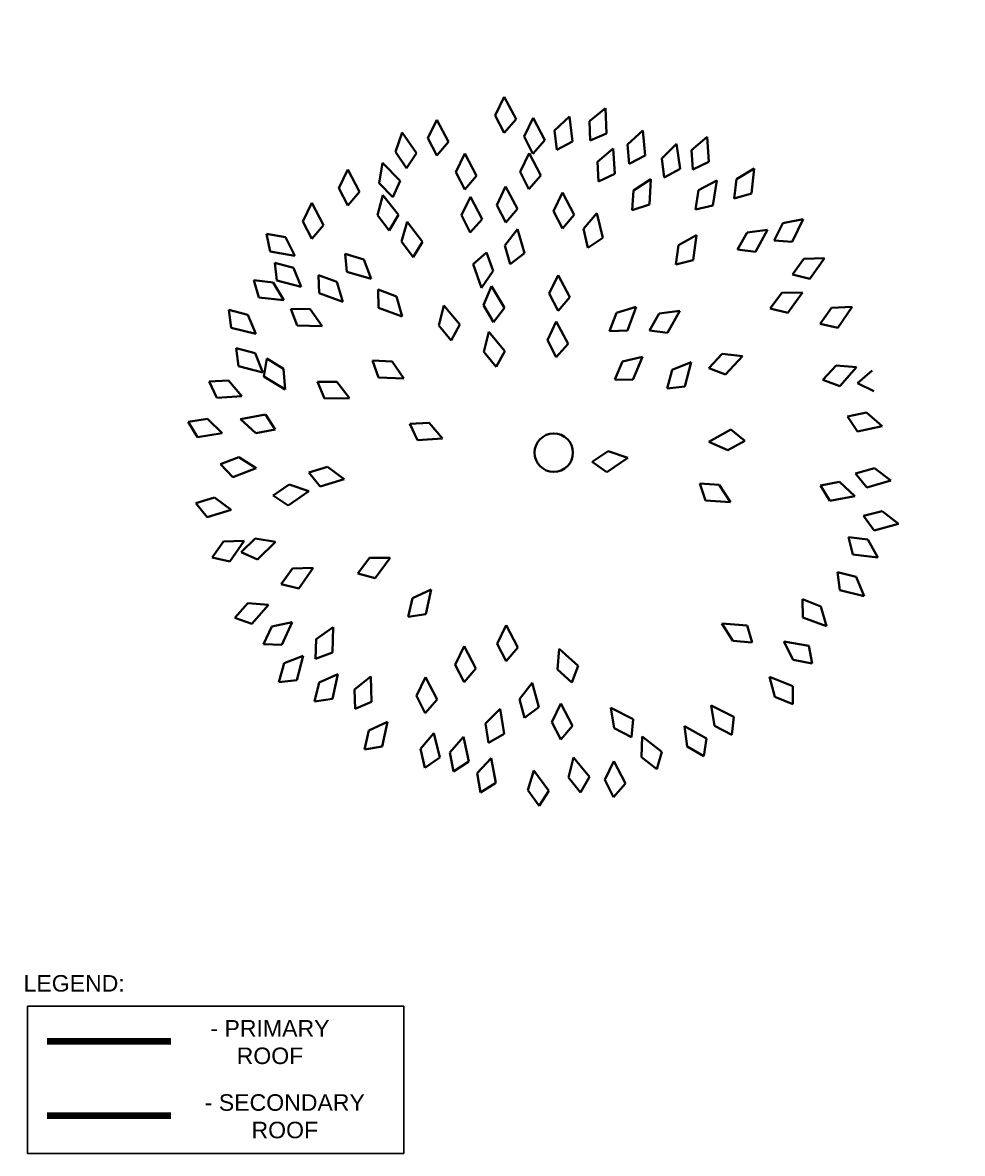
# Model space of a CAD drawing. Header units: millimetres. Extents: x -179928 to 528275, y -469666 to 511935.
# Drawn here: x 178768 to 184462, y 80710 to 87561 of the extents above; entities that cross this region are included whole.
import ezdxf

# ---------------------------------------------------------------- set-up
doc = ezdxf.new("R2010")
doc.units = ezdxf.units.MM
doc.linetypes.add('DASHED', pattern=[0.75, 0.5, -0.25])
doc.layers.get('Defpoints').update_dxf_attribs({"color": 252})
doc.layers.add('ad-Landscape', color=94, linetype='Continuous', lineweight=35)
for name, color, linetype in [('ad-Primary Roof', 5, 'Continuous'), ('ad-Secondary Roof', 6, 'Continuous'), ('ad-Text main', 7, 'Continuous')]:
    doc.layers.add(name, color=color, linetype=linetype)
doc.styles.get("Standard").update_dxf_attribs({"font": 'arial.ttf'})

# ---------------------------------------------------------------- blocks, each defined once
blk = doc.blocks.new('1625E_Roof Plan')
at = {"layer": 'ad-Primary Roof', "linetype": 'DASHED', "ltscale": 2, "const_width": 40}
blk.add_lwpolyline([(15418.8, -1966.5), (16168.8, -1966.5)], dxfattribs=at)
at = {"layer": 'ad-Secondary Roof', "linetype": 'DASHED', "ltscale": 2, "const_width": 40}
blk.add_lwpolyline([(15418.8, -2416.1), (16168.8, -2416.1)], dxfattribs=at)
at = {"layer": 'Defpoints'}
blk.add_lwpolyline([(15300, -1753.1), (17580.3, -1753.1), (17580.3, -2645), (15300, -2645)], close=True, dxfattribs=at)
at = {"layer": 'ad-Text main', "insert": (15583, -1615.4), "char_height": 100, "width": 524.49, "attachment_point": 5, "bg_fill": 2}
blk.add_mtext('LEGEND:', dxfattribs=at)
at = {"layer": 'ad-Text main', "char_height": 100, "attachment_point": 5, "bg_fill": 2}
for s, insert, width in [('- PRIMARY ROOF', (16769.2, -1971.2), 1048.025), ('- SECONDARY ROOF', (16859.1, -2420.8), 1266.165)]:
    blk.add_mtext(s, dxfattribs=dict(at, insert=insert, width=width))
blk = doc.blocks.new('1625_East Villa')
blk.add_blockref('1625E_Roof Plan', (0, 0))
blk = doc.blocks.new("All Plot's Villa Plans")
at = {"ltscale": 5}
blk.add_blockref('1625_East Villa', (163497.6, 83354.9), dxfattribs=at)
blk = doc.blocks.new('qerfefr')
at = {"layer": 'ad-Landscape', "color": 104, "ltscale": 1.622888}
for p, q in [((260796.173, 1945721.748, 129.9135), (260796.2552, 1945721.8425, 129.9135)), ((260796.2552, 1945721.8425, 129.9135), (260796.2882, 1945721.6936, 129.9135)), ((260795.9619, 1945721.7193, 129.9135), (260796.0317, 1945721.8232, 129.9135)), ((260796.0317, 1945721.8232, 129.9135), (260796.0829, 1945721.6797, 129.9135)), ((260796.0005, 1945721.6079, 129.9135), (260795.9619, 1945721.7193, 129.9135)), ((260796.1974, 1945721.6326, 129.9135), (260796.173, 1945721.748, 129.9135)), ((260795.8696, 1945721.6771, 129.9135), (260795.9439, 1945721.544, 129.9135)), ((260796.0829, 1945721.6797, 129.9135), (260796.0005, 1945721.6079, 129.9135)), ((260796.2882, 1945721.6936, 129.9135), (260796.1974, 1945721.6326, 129.9135)), ((260796.283, 1945721.5053, 129.9135), (260796.3651, 1945721.5997, 129.9135)), ((260796.3651, 1945721.5997, 129.9135), (260796.3981, 1945721.4509, 129.9135)), ((260795.9439, 1945721.544, 129.9135), (260795.8745, 1945721.4596, 129.9135)), ((260796.3074, 1945721.3899, 129.9135), (260796.283, 1945721.5053, 129.9135)), ((260796.3981, 1945721.4509, 129.9135), (260796.3074, 1945721.3899, 129.9135)), ((260795.8549, 1945721.1858, 129.9135), (260795.92, 1945721.2927, 129.9135)), ((260795.92, 1945721.2927, 129.9135), (260795.9775, 1945721.1515, 129.9135)), ((260796.247, 1945721.2442, 129.9135), (260796.3291, 1945721.3386, 129.9135)), ((260796.3291, 1945721.3386, 129.9135), (260796.3621, 1945721.1898, 129.9135)), ((260796.2713, 1945721.1288, 129.9135), (260796.247, 1945721.2442, 129.9135)), ((260795.8983, 1945721.0762, 129.9135), (260795.8549, 1945721.1858, 129.9135)), ((260795.9775, 1945721.1515, 129.9135), (260795.8983, 1945721.0762, 129.9135)), ((260796.3621, 1945721.1898, 129.9135), (260796.2713, 1945721.1288, 129.9135)), ((260796.237, 1945720.9394, 129.9135), (260796.3352, 1945720.9876, 129.9135)), ((260796.3352, 1945720.9876, 129.9135), (260796.3437, 1945720.87, 129.9135)), ((260796.2496, 1945720.7875, 129.9135), (260796.237, 1945720.9394, 129.9135)), ((260796.3437, 1945720.87, 129.9135), (260796.2496, 1945720.7875, 129.9135)), ((260795.9404, 1945720.6355, 129.9135), (260796.0003, 1945720.7454, 129.9135)), ((260796.0003, 1945720.7454, 129.9135), (260796.0646, 1945720.6072, 129.9135)), ((260796.2337, 1945720.6828, 129.9135), (260796.3099, 1945720.7822, 129.9135)), ((260796.3099, 1945720.7822, 129.9135), (260796.352, 1945720.6356, 129.9135)), ((260796.2651, 1945720.5692, 129.9135), (260796.2337, 1945720.6828, 129.9135)), ((260795.9891, 1945720.5281, 129.9135), (260795.9404, 1945720.6355, 129.9135)), ((260796.0646, 1945720.6072, 129.9135), (260795.9891, 1945720.5281, 129.9135)), ((260796.352, 1945720.6356, 129.9135), (260796.2651, 1945720.5692, 129.9135)), ((260795.6142, 1945720.1073, 129.9135), (260795.7294, 1945720.0823, 129.9135)), ((260795.6327, 1945719.9995, 129.9135), (260795.6142, 1945720.1073, 129.9135)), ((260795.7294, 1945720.0823, 129.9135), (260795.782, 1945719.9687, 129.9135)), ((260795.782, 1945719.9687, 129.9135), (260795.6327, 1945719.9995, 129.9135)), ((260794.3733, 1945719.188, 129.9135), (260794.2835, 1945719.2504, 129.9135)), ((260794.4098, 1945719.0515, 129.9135), (260794.4856, 1945719.1418, 129.9135)), ((260794.4856, 1945719.1418, 129.9135), (260794.6106, 1945719.1354, 129.9135)), ((260794.6106, 1945719.1354, 129.9135), (260794.5137, 1945719.0176, 129.9135)), ((260794.5137, 1945719.0176, 129.9135), (260794.4098, 1945719.0515, 129.9135)), ((260794.6902, 1945718.8835, 129.9135), (260794.7246, 1945718.9963, 129.9135)), ((260794.4387, 1945718.8048, 129.9135), (260794.4987, 1945718.9063, 129.9135)), ((260794.4987, 1945718.9063, 129.9135), (260794.6231, 1945718.9204, 129.9135)), ((260794.6231, 1945718.9204, 129.9135), (260794.5468, 1945718.7884, 129.9135)), ((260794.7991, 1945718.8931, 129.9135), (260794.6902, 1945718.8835, 129.9135)), ((260794.5468, 1945718.7884, 129.9135), (260794.4387, 1945718.8048, 129.9135)), ((260794.6723, 1945718.7383, 129.9135), (260794.796, 1945718.7572, 129.9135)), ((260794.796, 1945718.7572, 129.9135), (260794.7249, 1945718.6224, 129.9135)), ((260794.6162, 1945718.6345, 129.9135), (260794.6723, 1945718.7383, 129.9135)), ((260794.7249, 1945718.6224, 129.9135), (260794.6162, 1945718.6345, 129.9135))]:
    blk.add_line(p, q, dxfattribs=at)
at = {"layer": 'ad-Landscape', "color": 96, "ltscale": 1.622888}
for p, q in [((260796.6039, 1945721.7741, 129.9135), (260796.686, 1945721.8685, 129.9135)), ((260796.686, 1945721.8685, 129.9135), (260796.719, 1945721.7197, 129.9135)), ((260796.6282, 1945721.6587, 129.9135), (260796.6039, 1945721.7741, 129.9135)), ((260796.719, 1945721.7197, 129.9135), (260796.6282, 1945721.6587, 129.9135)), ((260796.7383, 1945721.6058, 129.9135), (260796.821, 1945721.6998, 129.9135)), ((260796.821, 1945721.6998, 129.9135), (260796.8531, 1945721.5507, 129.9135)), ((260796.9265, 1945721.5914, 129.9135), (260797.0369, 1945721.6503, 129.9135)), ((260797.0369, 1945721.6503, 129.9135), (260797.0146, 1945721.4995, 129.9135)), ((260797.1451, 1945721.5912, 129.9135), (260797.2599, 1945721.6411, 129.9135)), ((260797.2599, 1945721.6411, 129.9135), (260797.2257, 1945721.4926, 129.9135)), ((260796.762, 1945721.4903, 129.9135), (260796.7383, 1945721.6058, 129.9135)), ((260796.9081, 1945721.4749, 129.9135), (260796.9265, 1945721.5914, 129.9135)), ((260797.1175, 1945721.4766, 129.9135), (260797.1451, 1945721.5912, 129.9135)), ((260796.6597, 1945721.4054, 129.9135), (260796.7427, 1945721.4991, 129.9135)), ((260796.7427, 1945721.4991, 129.9135), (260796.7743, 1945721.3499, 129.9135)), ((260796.8531, 1945721.5507, 129.9135), (260796.762, 1945721.4903, 129.9135)), ((260797.0146, 1945721.4995, 129.9135), (260796.9081, 1945721.4749, 129.9135)), ((260797.2257, 1945721.4926, 129.9135), (260797.1175, 1945721.4766, 129.9135)), ((260797.3303, 1945721.395, 129.9135), (260797.4418, 1945721.452, 129.9135)), ((260797.4418, 1945721.452, 129.9135), (260797.4168, 1945721.3016, 129.9135)), ((260796.683, 1945721.2898, 129.9135), (260796.6597, 1945721.4054, 129.9135)), ((260797.1269, 1945721.3401, 129.9135), (260797.2404, 1945721.3928, 129.9135)), ((260797.2404, 1945721.3928, 129.9135), (260797.2098, 1945721.2435, 129.9135)), ((260797.3099, 1945721.2789, 129.9135), (260797.3303, 1945721.395, 129.9135)), ((260796.4699, 1945721.2469, 129.9135), (260796.5513, 1945721.3421, 129.9135)), ((260796.5513, 1945721.3421, 129.9135), (260796.5855, 1945721.1935, 129.9135)), ((260796.7743, 1945721.3499, 129.9135), (260796.683, 1945721.2898, 129.9135)), ((260797.102, 1945721.2248, 129.9135), (260797.1269, 1945721.3401, 129.9135)), ((260797.4168, 1945721.3016, 129.9135), (260797.3099, 1945721.2789, 129.9135)), ((260797.5093, 1945721.2589, 129.9135), (260797.6187, 1945721.3197, 129.9135)), ((260796.4952, 1945721.1318, 129.9135), (260796.4699, 1945721.2469, 129.9135)), ((260796.7925, 1945721.122, 129.9135), (260796.8746, 1945721.2164, 129.9135)), ((260796.8746, 1945721.2164, 129.9135), (260796.9076, 1945721.0676, 129.9135)), ((260797.2098, 1945721.2435, 129.9135), (260797.102, 1945721.2248, 129.9135)), ((260797.4929, 1945721.1421, 129.9135), (260797.5093, 1945721.2589, 129.9135)), ((260796.5855, 1945721.1935, 129.9135), (260796.4952, 1945721.1318, 129.9135)), ((260797.2922, 1945721.1152, 129.9135), (260797.4111, 1945721.1543, 129.9135)), ((260797.4111, 1945721.1543, 129.9135), (260797.3632, 1945721.0095, 129.9135)), ((260797.599, 1945721.1685, 129.9135), (260797.4929, 1945721.1421, 129.9135)), ((260796.8168, 1945721.0066, 129.9135), (260796.7925, 1945721.122, 129.9135)), ((260797.254, 1945721.0037, 129.9135), (260797.2922, 1945721.1152, 129.9135)), ((260796.4536, 1945720.9991, 129.9135), (260796.5536, 1945721.0745, 129.9135)), ((260796.5536, 1945721.0745, 129.9135), (260796.5549, 1945720.922, 129.9135)), ((260796.9076, 1945721.0676, 129.9135), (260796.8168, 1945721.0066, 129.9135)), ((260796.9394, 1945720.9703, 129.9135), (260797.0424, 1945721.0414, 129.9135)), ((260797.0424, 1945721.0414, 129.9135), (260797.0374, 1945720.8891, 129.9135)), ((260796.4535, 1945720.8812, 129.9135), (260796.4536, 1945720.9991, 129.9135)), ((260796.9343, 1945720.8526, 129.9135), (260796.9394, 1945720.9703, 129.9135)), ((260797.3632, 1945721.0095, 129.9135), (260797.254, 1945721.0037, 129.9135)), ((260796.5549, 1945720.922, 129.9135), (260796.4535, 1945720.8812, 129.9135)), ((260797.0374, 1945720.8891, 129.9135), (260796.9343, 1945720.8526, 129.9135)), ((260796.6357, 1945720.6468, 129.9135), (260796.7178, 1945720.7413, 129.9135)), ((260796.7178, 1945720.7413, 129.9135), (260796.7508, 1945720.5924, 129.9135)), ((260797.4684, 1945720.7246, 129.9135), (260797.5899, 1945720.7546, 129.9135)), ((260797.4219, 1945720.6163, 129.9135), (260797.4684, 1945720.7246, 129.9135)), ((260796.66, 1945720.5314, 129.9135), (260796.6357, 1945720.6468, 129.9135)), ((260797.5312, 1945720.6139, 129.9135), (260797.4219, 1945720.6163, 129.9135)), ((260796.7508, 1945720.5924, 129.9135), (260796.66, 1945720.5314, 129.9135)), ((260796.1618, 1945720.4102, 129.9135), (260796.2229, 1945720.5195, 129.9135)), ((260796.2229, 1945720.5195, 129.9135), (260796.2855, 1945720.3805, 129.9135)), ((260796.5513, 1945720.3786, 129.9135), (260796.6334, 1945720.4731, 129.9135)), ((260796.6334, 1945720.4731, 129.9135), (260796.6664, 1945720.3242, 129.9135)), ((260796.2091, 1945720.3023, 129.9135), (260796.1618, 1945720.4102, 129.9135)), ((260796.9297, 1945720.3323, 129.9135), (260796.9986, 1945720.4279, 129.9135)), ((260796.9986, 1945720.4279, 129.9135), (260797.1238, 1945720.4308, 129.9135)), ((260797.1238, 1945720.4308, 129.9135), (260797.0359, 1945720.3062, 129.9135)), ((260796.2855, 1945720.3805, 129.9135), (260796.2091, 1945720.3023, 129.9135)), ((260796.5756, 1945720.2633, 129.9135), (260796.5513, 1945720.3786, 129.9135)), ((260797.0359, 1945720.3062, 129.9135), (260796.9297, 1945720.3323, 129.9135)), ((260797.164, 1945720.2715, 129.9135), (260797.2472, 1945720.355, 129.9135)), ((260797.2472, 1945720.355, 129.9135), (260797.3712, 1945720.338, 129.9135)), ((260797.3712, 1945720.338, 129.9135), (260797.2647, 1945720.2289, 129.9135)), ((260796.6664, 1945720.3242, 129.9135), (260796.5756, 1945720.2633, 129.9135)), ((260797.2647, 1945720.2289, 129.9135), (260797.164, 1945720.2715, 129.9135)), ((260796.8828, 1945720.0409, 129.9135), (260796.9567, 1945720.1328, 129.9135)), ((260796.9567, 1945720.1328, 129.9135), (260797.0818, 1945720.1291, 129.9135)), ((260797.0818, 1945720.1291, 129.9135), (260796.9875, 1945720.0093, 129.9135)), ((260796.9875, 1945720.0093, 129.9135), (260796.8828, 1945720.0409, 129.9135)), ((260797.1739, 1945719.9048, 129.9135), (260797.2334, 1945720.0066, 129.9135)), ((260797.2334, 1945720.0066, 129.9135), (260797.3577, 1945720.0214, 129.9135)), ((260797.3577, 1945720.0214, 129.9135), (260797.282, 1945719.889, 129.9135)), ((260796.6189, 1945719.5951, 129.9135), (260796.7307, 1945719.6325, 129.9135)), ((260796.6899, 1945719.5119, 129.9135), (260796.6189, 1945719.5951, 129.9135)), ((260796.7307, 1945719.6325, 129.9135), (260796.834, 1945719.5618, 129.9135)), ((260796.834, 1945719.5618, 129.9135), (260796.6899, 1945719.5119, 129.9135)), ((260797.3336, 1945719.526, 129.9135), (260797.4812, 1945719.5641, 129.9135)), ((260797.4308, 1945719.4472, 129.9135), (260797.3336, 1945719.526, 129.9135)), ((260797.4812, 1945719.5641, 129.9135), (260797.5452, 1945719.4755, 129.9135)), ((260797.5452, 1945719.4755, 129.9135), (260797.4308, 1945719.4472, 129.9135)), ((260797.2202, 1945719.1891, 129.9135), (260797.2151, 1945719.2983, 129.9135)), ((260797.2151, 1945719.2983, 129.9135), (260797.3263, 1945719.2594, 129.9135)), ((260797.3263, 1945719.2594, 129.9135), (260797.3646, 1945719.1402, 129.9135)), ((260797.3646, 1945719.1402, 129.9135), (260797.2202, 1945719.1891, 129.9135)), ((260795.3524, 1945719.0845, 129.9135), (260795.476, 1945719.1041, 129.9135)), ((260795.476, 1945719.1041, 129.9135), (260795.4057, 1945718.9689, 129.9135)), ((260794.7246, 1945718.9963, 129.9135), (260794.8421, 1945719.0394, 129.9135)), ((260794.8421, 1945719.0394, 129.9135), (260794.7991, 1945718.8931, 129.9135)), ((260795.297, 1945718.9804, 129.9135), (260795.3524, 1945719.0845, 129.9135)), ((260795.4057, 1945718.9689, 129.9135), (260795.297, 1945718.9804, 129.9135)), ((260795.776, 1945718.6812, 129.9135), (260795.8581, 1945718.7757, 129.9135)), ((260795.8581, 1945718.7757, 129.9135), (260795.8911, 1945718.6269, 129.9135)), ((260794.8691, 1945718.6421, 129.9135), (260794.9841, 1945718.6915, 129.9135)), ((260794.9841, 1945718.6915, 129.9135), (260794.9492, 1945718.5431, 129.9135)), ((260795.4969, 1945718.6254, 129.9135), (260795.579, 1945718.7199, 129.9135)), ((260795.579, 1945718.7199, 129.9135), (260795.612, 1945718.571, 129.9135)), ((260795.8004, 1945718.5659, 129.9135), (260795.776, 1945718.6812, 129.9135)), ((260794.8409, 1945718.5276, 129.9135), (260794.8691, 1945718.6421, 129.9135)), ((260795.5213, 1945718.51, 129.9135), (260795.4969, 1945718.6254, 129.9135)), ((260795.8911, 1945718.6269, 129.9135), (260795.8004, 1945718.5659, 129.9135)), ((260795.2204, 1945718.5055, 129.9135), (260795.3025, 1945718.6, 129.9135)), ((260795.3025, 1945718.6, 129.9135), (260795.3355, 1945718.4511, 129.9135)), ((260795.612, 1945718.571, 129.9135), (260795.5213, 1945718.51, 129.9135)), ((260796.0865, 1945718.4361, 129.9135), (260796.1304, 1945718.5534, 129.9135)), ((260796.1304, 1945718.5534, 129.9135), (260796.2134, 1945718.4255, 129.9135)), ((260794.9492, 1945718.5431, 129.9135), (260794.8409, 1945718.5276, 129.9135)), ((260795.2448, 1945718.3901, 129.9135), (260795.2204, 1945718.5055, 129.9135)), ((260795.3355, 1945718.4511, 129.9135), (260795.2448, 1945718.3901, 129.9135)), ((260796.1497, 1945718.3366, 129.9135), (260796.0865, 1945718.4361, 129.9135)), ((260796.2134, 1945718.4255, 129.9135), (260796.1497, 1945718.3366, 129.9135)), ((260794.8315, 1945718.2749, 129.9135), (260794.8865, 1945718.3792, 129.9135)), ((260794.8865, 1945718.3792, 129.9135), (260795.01, 1945718.3993, 129.9135)), ((260795.01, 1945718.3993, 129.9135), (260794.9403, 1945718.2638, 129.9135)), ((260795.8179, 1945718.3234, 129.9135), (260795.9187, 1945718.3976, 129.9135)), ((260795.9187, 1945718.3976, 129.9135), (260795.9184, 1945718.2452, 129.9135)), ((260794.9403, 1945718.2638, 129.9135), (260794.8315, 1945718.2749, 129.9135)), ((260795.5811, 1945718.2341, 129.9135), (260795.6894, 1945718.297, 129.9135)), ((260795.6894, 1945718.297, 129.9135), (260795.6725, 1945718.1454, 129.9135)), ((260795.8165, 1945718.2055, 129.9135), (260795.8179, 1945718.3234, 129.9135)), ((260795.1609, 1945718.1896, 129.9135), (260795.2637, 1945718.261, 129.9135)), ((260795.2637, 1945718.261, 129.9135), (260795.2591, 1945718.1086, 129.9135)), ((260795.5669, 1945718.1171, 129.9135), (260795.5811, 1945718.2341, 129.9135)), ((260795.9184, 1945718.2452, 129.9135), (260795.8165, 1945718.2055, 129.9135)), ((260795.9706, 1945718.1372, 129.9135), (260796.0527, 1945718.2316, 129.9135)), ((260796.0527, 1945718.2316, 129.9135), (260796.0857, 1945718.0828, 129.9135)), ((260795.1561, 1945718.0718, 129.9135), (260795.1609, 1945718.1896, 129.9135)), ((260795.3259, 1945718.1223, 129.9135), (260795.4305, 1945718.191, 129.9135)), ((260795.4305, 1945718.191, 129.9135), (260795.4219, 1945718.0388, 129.9135)), ((260795.6725, 1945718.1454, 129.9135), (260795.5669, 1945718.1171, 129.9135)), ((260795.995, 1945718.0218, 129.9135), (260795.9706, 1945718.1372, 129.9135)), ((260795.2591, 1945718.1086, 129.9135), (260795.1561, 1945718.0718, 129.9135)), ((260795.3181, 1945718.0047, 129.9135), (260795.3259, 1945718.1223, 129.9135)), ((260796.0857, 1945718.0828, 129.9135), (260795.995, 1945718.0218, 129.9135)), ((260795.4219, 1945718.0388, 129.9135), (260795.3181, 1945718.0047, 129.9135)), ((260795.4519, 1945717.9571, 129.9135), (260795.5583, 1945718.0231, 129.9135)), ((260795.5583, 1945718.0231, 129.9135), (260795.5458, 1945717.8711, 129.9135))]:
    blk.add_line(p, q, dxfattribs=at)
at = {"layer": 'ad-Landscape', "color": 70, "ltscale": 1.622888}
for p, q in [((260795.574, 1945721.5973, 129.9135), (260795.6561, 1945721.6918, 129.9135)), ((260795.6561, 1945721.6918, 129.9135), (260795.6891, 1945721.543, 129.9135)), ((260795.8181, 1945721.5631, 129.9135), (260795.8696, 1945721.6771, 129.9135)), ((260795.5984, 1945721.482, 129.9135), (260795.574, 1945721.5973, 129.9135)), ((260795.8745, 1945721.4596, 129.9135), (260795.8181, 1945721.5631, 129.9135)), ((260795.3106, 1945721.4596, 129.9135), (260795.3928, 1945721.5541, 129.9135)), ((260795.3928, 1945721.5541, 129.9135), (260795.4258, 1945721.4053, 129.9135)), ((260795.6891, 1945721.543, 129.9135), (260795.5984, 1945721.482, 129.9135)), ((260795.0707, 1945721.3371, 129.9135), (260795.0775, 1945721.4463, 129.9135)), ((260795.0775, 1945721.4463, 129.9135), (260795.1839, 1945721.3954, 129.9135)), ((260795.335, 1945721.3443, 129.9135), (260795.3106, 1945721.4596, 129.9135)), ((260795.7562, 1945721.3792, 129.9135), (260795.8197, 1945721.487, 129.9135)), ((260795.8197, 1945721.487, 129.9135), (260795.8793, 1945721.3467, 129.9135)), ((260795.1839, 1945721.3954, 129.9135), (260795.2089, 1945721.2728, 129.9135)), ((260795.4258, 1945721.4053, 129.9135), (260795.335, 1945721.3443, 129.9135)), ((260795.8011, 1945721.2702, 129.9135), (260795.7562, 1945721.3792, 129.9135)), ((260795.2089, 1945721.2728, 129.9135), (260795.0707, 1945721.3371, 129.9135)), ((260795.8793, 1945721.3467, 129.9135), (260795.8011, 1945721.2702, 129.9135)), ((260795.0648, 1945721.1553, 129.9135), (260795.0805, 1945721.2635, 129.9135)), ((260795.0805, 1945721.2635, 129.9135), (260795.1824, 1945721.2041, 129.9135)), ((260794.9312, 1945721.1946, 129.9135), (260795.0408, 1945721.1511, 129.9135)), ((260794.9318, 1945721.0853, 129.9135), (260794.9312, 1945721.1946, 129.9135)), ((260795.0408, 1945721.1511, 129.9135), (260795.074, 1945721.0304, 129.9135)), ((260795.1974, 1945721.0799, 129.9135), (260795.0648, 1945721.1553, 129.9135)), ((260795.1824, 1945721.2041, 129.9135), (260795.1974, 1945721.0799, 129.9135)), ((260795.4876, 1945721.0949, 129.9135), (260795.5066, 1945721.2026, 129.9135)), ((260795.5066, 1945721.2026, 129.9135), (260795.6067, 1945721.1401, 129.9135)), ((260795.074, 1945721.0304, 129.9135), (260794.9318, 1945721.0853, 129.9135)), ((260795.2909, 1945721.0152, 129.9135), (260795.317, 1945721.1214, 129.9135)), ((260795.317, 1945721.1214, 129.9135), (260795.4127, 1945721.0524, 129.9135)), ((260795.6178, 1945721.0155, 129.9135), (260795.4876, 1945721.0949, 129.9135)), ((260795.6067, 1945721.1401, 129.9135), (260795.6178, 1945721.0155, 129.9135)), ((260794.7232, 1945720.952, 129.9135), (260794.7374, 1945721.0604, 129.9135)), ((260794.7374, 1945721.0604, 129.9135), (260794.8401, 1945721.0025, 129.9135)), ((260795.4155, 1945720.9273, 129.9135), (260795.2909, 1945721.0152, 129.9135)), ((260795.4127, 1945721.0524, 129.9135), (260795.4155, 1945720.9273, 129.9135)), ((260794.8568, 1945720.8785, 129.9135), (260794.7232, 1945720.952, 129.9135)), ((260794.8401, 1945721.0025, 129.9135), (260794.8568, 1945720.8785, 129.9135)), ((260795.1008, 1945720.9691, 129.9135), (260795.2137, 1945720.9352, 129.9135)), ((260795.1108, 1945720.8602, 129.9135), (260795.1008, 1945720.9691, 129.9135)), ((260795.6161, 1945720.8356, 129.9135), (260795.6427, 1945720.9416, 129.9135)), ((260795.6427, 1945720.9416, 129.9135), (260795.738, 1945720.8722, 129.9135)), ((260795.2137, 1945720.9352, 129.9135), (260795.2573, 1945720.8179, 129.9135)), ((260794.7042, 1945720.7159, 129.9135), (260794.7195, 1945720.8242, 129.9135)), ((260794.7195, 1945720.8242, 129.9135), (260794.8216, 1945720.7652, 129.9135)), ((260795.2573, 1945720.8179, 129.9135), (260795.1108, 1945720.8602, 129.9135)), ((260795.7402, 1945720.7471, 129.9135), (260795.6161, 1945720.8356, 129.9135)), ((260795.738, 1945720.8722, 129.9135), (260795.7402, 1945720.7471, 129.9135)), ((260794.8216, 1945720.7652, 129.9135), (260794.837, 1945720.641, 129.9135)), ((260794.5077, 1945720.6737, 129.9135), (260794.6231, 1945720.6493, 129.9135)), ((260794.5268, 1945720.5661, 129.9135), (260794.5077, 1945720.6737, 129.9135)), ((260794.837, 1945720.641, 129.9135), (260794.7042, 1945720.7159, 129.9135)), ((260794.8356, 1945720.6163, 129.9135), (260794.8821, 1945720.7153, 129.9135)), ((260794.8821, 1945720.7153, 129.9135), (260794.9623, 1945720.6289, 129.9135)), ((260794.6231, 1945720.6493, 129.9135), (260794.6763, 1945720.536, 129.9135)), ((260794.9405, 1945720.5056, 129.9135), (260794.8356, 1945720.6163, 129.9135)), ((260794.9623, 1945720.6289, 129.9135), (260794.9405, 1945720.5056, 129.9135)), ((260794.6763, 1945720.536, 129.9135), (260794.5268, 1945720.5661, 129.9135)), ((260795.4976, 1945720.5368, 129.9135), (260795.6097, 1945720.5002, 129.9135)), ((260795.5051, 1945720.4277, 129.9135), (260795.4976, 1945720.5368, 129.9135)), ((260794.3215, 1945720.4709, 129.9135), (260794.4387, 1945720.4581, 129.9135)), ((260794.3512, 1945720.3656, 129.9135), (260794.3215, 1945720.4709, 129.9135)), ((260795.1411, 1945720.4984, 129.9135), (260795.2552, 1945720.4686, 129.9135)), ((260795.1551, 1945720.3899, 129.9135), (260795.1411, 1945720.4984, 129.9135)), ((260795.2552, 1945720.4686, 129.9135), (260795.303, 1945720.3529, 129.9135)), ((260795.6097, 1945720.5002, 129.9135), (260795.6505, 1945720.3819, 129.9135)), ((260794.4387, 1945720.4581, 129.9135), (260794.5029, 1945720.3507, 129.9135)), ((260794.6996, 1945720.2971, 129.9135), (260794.6325, 1945720.4028, 129.9135)), ((260794.6325, 1945720.4028, 129.9135), (260794.7846, 1945720.3918, 129.9135)), ((260795.6505, 1945720.3819, 129.9135), (260795.5051, 1945720.4277, 129.9135)), ((260794.5029, 1945720.3507, 129.9135), (260794.3512, 1945720.3656, 129.9135)), ((260794.7846, 1945720.3918, 129.9135), (260794.8171, 1945720.2874, 129.9135)), ((260795.303, 1945720.3529, 129.9135), (260795.1551, 1945720.3899, 129.9135)), ((260794.8171, 1945720.2874, 129.9135), (260794.6996, 1945720.2971, 129.9135)), ((260794.4439, 1945720.1719, 129.9135), (260794.5612, 1945720.184, 129.9135)), ((260794.495, 1945720.0752, 129.9135), (260794.4439, 1945720.1719, 129.9135)), ((260794.5612, 1945720.184, 129.9135), (260794.6465, 1945720.0923, 129.9135)), ((260794.6465, 1945720.0923, 129.9135), (260794.495, 1945720.0752, 129.9135)), ((260794.2375, 1945719.9821, 129.9135), (260794.3553, 1945719.9857, 129.9135)), ((260794.3553, 1945719.9857, 129.9135), (260794.4338, 1945719.8882, 129.9135)), ((260794.9469, 1945719.9833, 129.9135), (260795.0647, 1945719.986, 129.9135)), ((260794.9901, 1945719.8829, 129.9135), (260794.9469, 1945719.9833, 129.9135)), ((260795.0647, 1945719.986, 129.9135), (260795.1425, 1945719.888, 129.9135)), ((260794.2815, 1945719.882, 129.9135), (260794.2375, 1945719.9821, 129.9135)), ((260794.7015, 1945719.9057, 129.9135), (260794.8131, 1945719.9436, 129.9135)), ((260794.8131, 1945719.9436, 129.9135), (260794.9167, 1945719.8732, 129.9135)), ((260794.4338, 1945719.8882, 129.9135), (260794.2815, 1945719.882, 129.9135)), ((260794.7728, 1945719.8228, 129.9135), (260794.7015, 1945719.9057, 129.9135)), ((260794.9167, 1945719.8732, 129.9135), (260794.7728, 1945719.8228, 129.9135)), ((260795.1425, 1945719.888, 129.9135), (260794.9901, 1945719.8829, 129.9135)), ((260794.2469, 1945719.6387, 129.9135), (260794.337, 1945719.7148, 129.9135)), ((260794.337, 1945719.7148, 129.9135), (260794.4591, 1945719.6872, 129.9135)), ((260794.4591, 1945719.6872, 129.9135), (260794.3436, 1945719.5877, 129.9135)), ((260794.4239, 1945719.6256, 129.9135), (260794.5276, 1945719.6817, 129.9135)), ((260794.5276, 1945719.6817, 129.9135), (260794.6415, 1945719.6299, 129.9135)), ((260794.3436, 1945719.5877, 129.9135), (260794.2469, 1945719.6387, 129.9135)), ((260794.5082, 1945719.5559, 129.9135), (260794.4239, 1945719.6256, 129.9135)), ((260794.6415, 1945719.6299, 129.9135), (260794.5082, 1945719.5559, 129.9135)), ((260794.6078, 1945719.3738, 129.9135), (260794.6994, 1945719.448, 129.9135)), ((260794.6994, 1945719.448, 129.9135), (260794.8209, 1945719.418, 129.9135)), ((260794.7034, 1945719.3208, 129.9135), (260794.6078, 1945719.3738, 129.9135)), ((260794.8209, 1945719.418, 129.9135), (260794.7034, 1945719.3208, 129.9135)), ((260795.0723, 1945719.3153, 129.9135), (260795.1655, 1945719.3876, 129.9135)), ((260795.1655, 1945719.3876, 129.9135), (260795.2863, 1945719.355, 129.9135)), ((260794.2835, 1945719.2504, 129.9135), (260794.3822, 1945719.315, 129.9135)), ((260794.3822, 1945719.315, 129.9135), (260794.5, 1945719.2728, 129.9135)), ((260795.1669, 1945719.2603, 129.9135), (260795.0723, 1945719.3153, 129.9135)), ((260795.2863, 1945719.355, 129.9135), (260795.1669, 1945719.2603, 129.9135)), ((260794.5, 1945719.2728, 129.9135), (260794.3733, 1945719.188, 129.9135))]:
    blk.add_line(p, q, dxfattribs=at)
at = {"layer": 'ad-Landscape', "color": 98, "ltscale": 1.622888}
for p, q in [((260797.6187, 1945721.3197, 129.9135), (260797.599, 1945721.1685, 129.9135)), ((260797.6953, 1945721.2594, 129.9135), (260797.808, 1945721.3137, 129.9135)), ((260797.808, 1945721.3137, 129.9135), (260797.7795, 1945721.1639, 129.9135)), ((260797.672, 1945721.1438, 129.9135), (260797.6953, 1945721.2594, 129.9135)), ((260797.7795, 1945721.1639, 129.9135), (260797.672, 1945721.1438, 129.9135)), ((260797.6241, 1945720.9063, 129.9135), (260797.6726, 1945721.0138, 129.9135)), ((260797.6726, 1945721.0138, 129.9135), (260797.7946, 1945721.0415, 129.9135)), ((260797.7946, 1945721.0415, 129.9135), (260797.7334, 1945720.9019, 129.9135)), ((260797.8686, 1945720.9091, 129.9135), (260797.912, 1945721.0187, 129.9135)), ((260797.912, 1945721.0187, 129.9135), (260798.0326, 1945721.0522, 129.9135)), ((260798.0326, 1945721.0522, 129.9135), (260797.978, 1945720.9099, 129.9135)), ((260797.7334, 1945720.9019, 129.9135), (260797.6241, 1945720.9063, 129.9135)), ((260797.978, 1945720.9099, 129.9135), (260797.8686, 1945720.9091, 129.9135)), ((260797.5899, 1945720.7546, 129.9135), (260797.5312, 1945720.6139, 129.9135)), ((260797.8067, 1945720.6058, 129.9135), (260797.8899, 1945720.6892, 129.9135)), ((260797.8899, 1945720.6892, 129.9135), (260798.0139, 1945720.6721, 129.9135)), ((260798.0139, 1945720.6721, 129.9135), (260797.9073, 1945720.5631, 129.9135)), ((260798.0363, 1945720.6001, 129.9135), (260798.1147, 1945720.6882, 129.9135)), ((260798.1147, 1945720.6882, 129.9135), (260798.2395, 1945720.6782, 129.9135)), ((260798.2395, 1945720.6782, 129.9135), (260798.1393, 1945720.5633, 129.9135)), ((260797.9073, 1945720.5631, 129.9135), (260797.8067, 1945720.6058, 129.9135)), ((260798.1393, 1945720.5633, 129.9135), (260798.0363, 1945720.6001, 129.9135)), ((260798.0881, 1945720.3717, 129.9135), (260798.1795, 1945720.4462, 129.9135)), ((260798.1795, 1945720.4462, 129.9135), (260798.3011, 1945720.4166, 129.9135)), ((260798.3011, 1945720.4166, 129.9135), (260798.184, 1945720.319, 129.9135)), ((260798.184, 1945720.319, 129.9135), (260798.0881, 1945720.3717, 129.9135)), ((260797.9045, 1945720.2095, 129.9135), (260797.9968, 1945720.2829, 129.9135)), ((260797.9968, 1945720.2829, 129.9135), (260798.118, 1945720.2517, 129.9135)), ((260797.9996, 1945720.1556, 129.9135), (260797.9045, 1945720.2095, 129.9135)), ((260798.118, 1945720.2517, 129.9135), (260797.9996, 1945720.1556, 129.9135)), ((260798.1731, 1945720.0403, 129.9135), (260798.2635, 1945720.116, 129.9135)), ((260798.2635, 1945720.116, 129.9135), (260798.3855, 1945720.0879, 129.9135)), ((260798.3855, 1945720.0879, 129.9135), (260798.2696, 1945719.9888, 129.9135)), ((260797.4501, 1945719.9579, 129.9135), (260797.5504, 1945720.02, 129.9135)), ((260797.5504, 1945720.02, 129.9135), (260797.6671, 1945719.9747, 129.9135)), ((260798.2696, 1945719.9888, 129.9135), (260798.1731, 1945720.0403, 129.9135)), ((260797.5383, 1945719.8932, 129.9135), (260797.4501, 1945719.9579, 129.9135)), ((260797.6671, 1945719.9747, 129.9135), (260797.5383, 1945719.8932, 129.9135)), ((260797.282, 1945719.889, 129.9135), (260797.1739, 1945719.9048, 129.9135)), ((260798.0994, 1945719.7085, 129.9135), (260798.199, 1945719.7717, 129.9135)), ((260798.1883, 1945719.6448, 129.9135), (260798.0994, 1945719.7085, 129.9135)), ((260798.3162, 1945719.7278, 129.9135), (260798.1883, 1945719.6448, 129.9135)), ((260798.199, 1945719.7717, 129.9135), (260798.3162, 1945719.7278, 129.9135)), ((260798.2964, 1945719.6327, 129.9135), (260798.402, 1945719.6851, 129.9135)), ((260798.3782, 1945719.5601, 129.9135), (260798.2964, 1945719.6327, 129.9135)), ((260798.185, 1945719.4549, 129.9135), (260798.3027, 1945719.4475, 129.9135)), ((260798.2195, 1945719.3511, 129.9135), (260798.185, 1945719.4549, 129.9135)), ((260798.3027, 1945719.4475, 129.9135), (260798.3717, 1945719.343, 129.9135)), ((260798.3717, 1945719.343, 129.9135), (260798.2195, 1945719.3511, 129.9135)), ((260797.9165, 1945719.0945, 129.9135), (260798.034, 1945719.0843, 129.9135)), ((260797.9484, 1945718.99, 129.9135), (260797.9165, 1945719.0945, 129.9135)), ((260798.1418, 1945719.1092, 129.9135), (260798.2597, 1945719.1106, 129.9135)), ((260798.1839, 1945719.0083, 129.9135), (260798.1418, 1945719.1092, 129.9135)), ((260798.2597, 1945719.1106, 129.9135), (260798.3364, 1945719.0117, 129.9135)), ((260798.034, 1945719.0843, 129.9135), (260798.1004, 1945718.9782, 129.9135)), ((260798.1004, 1945718.9782, 129.9135), (260797.9484, 1945718.99, 129.9135)), ((260798.3364, 1945719.0117, 129.9135), (260798.1839, 1945719.0083, 129.9135)), ((260798.1201, 1945718.8484, 129.9135), (260798.238, 1945718.8467, 129.9135)), ((260798.1596, 1945718.7465, 129.9135), (260798.1201, 1945718.8484, 129.9135)), ((260798.238, 1945718.8467, 129.9135), (260798.312, 1945718.7458, 129.9135)), ((260797.997, 1945718.6385, 129.9135), (260797.9982, 1945718.7478, 129.9135)), ((260797.9982, 1945718.7478, 129.9135), (260798.107, 1945718.7025, 129.9135)), ((260798.107, 1945718.7025, 129.9135), (260798.1384, 1945718.5814, 129.9135)), ((260798.312, 1945718.7458, 129.9135), (260798.1596, 1945718.7465, 129.9135)), ((260798.1384, 1945718.5814, 129.9135), (260797.997, 1945718.6385, 129.9135)), ((260797.8637, 1945718.4522, 129.9135), (260797.8784, 1945718.5606, 129.9135)), ((260797.8784, 1945718.5606, 129.9135), (260797.9808, 1945718.5022, 129.9135)), ((260797.9808, 1945718.5022, 129.9135), (260797.9969, 1945718.3781, 129.9135)), ((260797.1579, 1945718.3247, 129.9135), (260797.1221, 1945718.4446, 129.9135)), ((260797.1221, 1945718.4446, 129.9135), (260797.2655, 1945718.3928, 129.9135)), ((260797.6045, 1945718.351, 129.9135), (260797.6319, 1945718.4569, 129.9135)), ((260797.6319, 1945718.4569, 129.9135), (260797.7267, 1945718.3867, 129.9135)), ((260797.9969, 1945718.3781, 129.9135), (260797.8637, 1945718.4522, 129.9135)), ((260797.2655, 1945718.3928, 129.9135), (260797.2684, 1945718.2835, 129.9135)), ((260797.7279, 1945718.2615, 129.9135), (260797.6045, 1945718.351, 129.9135)), ((260797.7267, 1945718.3867, 129.9135), (260797.7279, 1945718.2615, 129.9135)), ((260797.2684, 1945718.2835, 129.9135), (260797.1579, 1945718.3247, 129.9135)), ((260797.4799, 1945718.1179, 129.9135), (260797.4559, 1945718.2408, 129.9135)), ((260797.4559, 1945718.2408, 129.9135), (260797.5935, 1945718.1752, 129.9135)), ((260797.5935, 1945718.1752, 129.9135), (260797.5858, 1945718.0662, 129.9135)), ((260796.3249, 1945718.0025, 129.9135), (260796.3375, 1945718.127, 129.9135)), ((260796.3375, 1945718.127, 129.9135), (260796.4503, 1945718.0245, 129.9135)), ((260797.5858, 1945718.0662, 129.9135), (260797.4799, 1945718.1179, 129.9135)), ((260796.4114, 1945717.9223, 129.9135), (260796.3249, 1945718.0025, 129.9135)), ((260796.4503, 1945718.0245, 129.9135), (260796.4114, 1945717.9223, 129.9135)), ((260797.3142, 1945717.9311, 129.9135), (260797.3148, 1945718.0563, 129.9135)), ((260797.3148, 1945718.0563, 129.9135), (260797.4369, 1945717.9651, 129.9135)), ((260795.4411, 1945717.8396, 129.9135), (260795.4519, 1945717.9571, 129.9135)), ((260796.9164, 1945717.8563, 129.9135), (260796.9288, 1945717.9808, 129.9135)), ((260796.9288, 1945717.9808, 129.9135), (260797.0418, 1945717.8785, 129.9135)), ((260797.408, 1945717.8596, 129.9135), (260797.3142, 1945717.9311, 129.9135)), ((260797.4369, 1945717.9651, 129.9135), (260797.408, 1945717.8596, 129.9135)), ((260795.5458, 1945717.8711, 129.9135), (260795.4411, 1945717.8396, 129.9135)), ((260795.7222, 1945717.7777, 129.9135), (260795.7894, 1945717.8832, 129.9135)), ((260795.7894, 1945717.8832, 129.9135), (260795.8441, 1945717.7409, 129.9135)), ((260795.9794, 1945717.7881, 129.9135), (260796.0416, 1945717.8967, 129.9135)), ((260796.0416, 1945717.8967, 129.9135), (260796.1029, 1945717.7571, 129.9135)), ((260796.4395, 1945717.7906, 129.9135), (260796.4761, 1945717.9103, 129.9135)), ((260796.4761, 1945717.9103, 129.9135), (260796.5668, 1945717.7878, 129.9135)), ((260796.7227, 1945717.7797, 129.9135), (260796.7404, 1945717.9036, 129.9135)), ((260796.7404, 1945717.9036, 129.9135), (260796.8489, 1945717.7964, 129.9135)), ((260797.0418, 1945717.8785, 129.9135), (260797.003, 1945717.7762, 129.9135)), ((260796.1879, 1945717.7158, 129.9135), (260796.27, 1945717.8103, 129.9135)), ((260796.27, 1945717.8103, 129.9135), (260796.303, 1945717.6614, 129.9135)), ((260796.5088, 1945717.6952, 129.9135), (260796.4395, 1945717.7906, 129.9135)), ((260796.8489, 1945717.7964, 129.9135), (260796.8057, 1945717.696, 129.9135)), ((260797.003, 1945717.7762, 129.9135), (260796.9164, 1945717.8563, 129.9135)), ((260795.7634, 1945717.6672, 129.9135), (260795.7222, 1945717.7777, 129.9135)), ((260795.8441, 1945717.7409, 129.9135), (260795.7634, 1945717.6672, 129.9135)), ((260796.0258, 1945717.6797, 129.9135), (260795.9794, 1945717.7881, 129.9135)), ((260796.1029, 1945717.7571, 129.9135), (260796.0258, 1945717.6797, 129.9135)), ((260796.5668, 1945717.7878, 129.9135), (260796.5088, 1945717.6952, 129.9135)), ((260796.8057, 1945717.696, 129.9135), (260796.7227, 1945717.7797, 129.9135)), ((260796.2122, 1945717.6004, 129.9135), (260796.1879, 1945717.7158, 129.9135)), ((260796.303, 1945717.6614, 129.9135), (260796.2122, 1945717.6004, 129.9135))]:
    blk.add_line(p, q, dxfattribs=at)
at = {"layer": 'ad-Landscape', "color": 96, "ltscale": 1.622888}
blk.add_circle((260796.4099, 1945719.7098, 129.9135), 0.1164, dxfattribs=at)
blk = doc.blocks.new('zw$E387')
at = {"color": 6, "xscale": 999.9541051248865, "yscale": 999.9541051248865, "zscale": 999.9541051248865, "rotation": 15.20137085992778}
blk.add_blockref('qerfefr', (258690497.3, -1945849157.3, 862949.9), dxfattribs=at)

msp = doc.modelspace()

# ---------------------------------------------------------------- block references
at = {"ltscale": 5}
msp.add_blockref("All Plot's Villa Plans", (0, 0), dxfattribs=at)

# ---------------------------------------------------------------- next in the draw order: block references
msp.add_blockref('zw$E387', (0, 0), dxfattribs=at)

doc.saveas('drawing.dxf')
